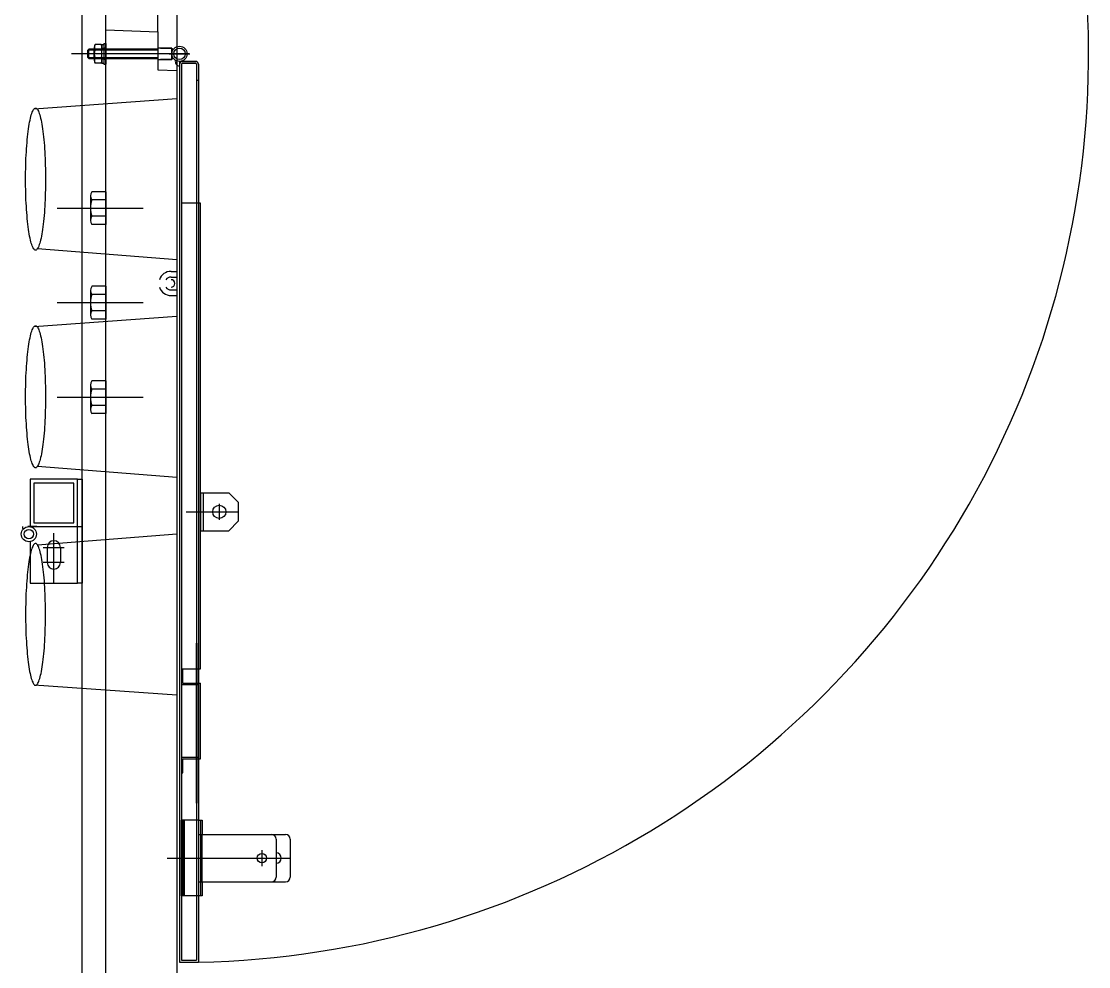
# Model space of a CAD drawing. Header units: millimetres. Extents: x -35961 to -35580, y 154458 to 154764.
# Drawn here: x -35903.86 to -35902.733, y 154631.485 to 154632.484 of the extents above; entities that cross this region are included whole.
import ezdxf

# ---------------------------------------------------------------- set-up
doc = ezdxf.new("R2010")
doc.units = ezdxf.units.MM
doc.header["$MEASUREMENT"] = 0
doc.layers.get('0').update_dxf_attribs({"color": 253})
for name, color, linetype in [('CONTORNO', 7, 'ByBlock'), ('EJES', 7, 'ByBlock'), ('HORMIGON', 7, 'ByBlock'), ('OLCULTA', 7, 'ByBlock'), ('PUERTA', 7, 'ByBlock'), ('PUERTA-INTERIOR', 7, 'ByBlock'), ('TABIQUE', 7, 'ByBlock')]:
    doc.layers.add(name, color=color, linetype=linetype)

msp = doc.modelspace()

# ---------------------------------------------------------------- linework, layer by layer
msp.add_line((-35903.771, 154632.4715, 0), (-35903.771, 154633.3715, 0))
at = {"layer": 'CONTORNO'}
for p, q in [((-35903.771, 154631.7897, 0), (-35903.771, 154633.8525, 0)), ((-35903.796, 154630.4945, 0), (-35903.796, 154633.8445, 0)), ((-35903.6958, 154633.8058, 0), (-35903.696, 154630.4945, 0)), ((-35903.771, 154632.4747, 0), (-35903.716, 154632.4728, 0)), ((-35903.771, 154632.4295, 0), (-35903.771, 154632.4747, 0)), ((-35903.716, 154632.4728, 0), (-35903.716, 154632.4326, 0)), ((-35903.716, 154632.4326, 0), (-35903.696, 154632.4319, 0)), ((-35903.771, 154631.4373, 0), (-35903.771, 154631.7897, 0))]:
    msp.add_line(p, q, dxfattribs=at)
at = {"layer": 'EJES'}
for p, q in [((-35903.8222, 154632.2864, 0), (-35903.7313, 154632.2864, 0)), ((-35903.8222, 154632.1864, 0), (-35903.7313, 154632.1864, 0)), ((-35903.8222, 154632.0864, 0), (-35903.7313, 154632.0864, 0))]:
    msp.add_line(p, q, dxfattribs=at)
msp.add_arc((-35903.693, 154632.4494, 0), 0.9602, 271.1935, 91.3725, dxfattribs=at)
at = {"layer": 'HORMIGON'}
msp.add_line((-35903.716, 154632.4728, 0), (-35903.716, 154633.3766, 0), dxfattribs=at)
at = {"layer": 'OLCULTA'}
for p, q in [((-35903.8466, 154632.3911, 0), (-35903.8461, 154632.3916, 0)), ((-35903.8465, 154632.3913, 0), (-35903.696, 154632.402, 0)), ((-35903.8461, 154632.3916, 0), (-35903.8456, 154632.3919, 0)), ((-35903.8456, 154632.3919, 0), (-35903.8451, 154632.392, 0)), ((-35903.8451, 154632.392, 0), (-35903.8446, 154632.3919, 0)), ((-35903.8446, 154632.3919, 0), (-35903.8441, 154632.3916, 0)), ((-35903.8441, 154632.3916, 0), (-35903.8436, 154632.3911, 0)), ((-35903.8509, 154632.3793, 0), (-35903.8505, 154632.3813, 0)), ((-35903.8505, 154632.3813, 0), (-35903.8501, 154632.3831, 0)), ((-35903.8501, 154632.3831, 0), (-35903.8496, 154632.3848, 0)), ((-35903.8496, 154632.3848, 0), (-35903.8491, 154632.3862, 0)), ((-35903.8491, 154632.3862, 0), (-35903.8486, 154632.3876, 0)), ((-35903.8486, 154632.3876, 0), (-35903.8481, 154632.3887, 0)), ((-35903.8481, 154632.3887, 0), (-35903.8476, 154632.3897, 0)), ((-35903.8476, 154632.3897, 0), (-35903.8471, 154632.3905, 0)), ((-35903.8471, 154632.3905, 0), (-35903.8466, 154632.3911, 0)), ((-35903.8436, 154632.3911, 0), (-35903.843, 154632.3905, 0)), ((-35903.843, 154632.3905, 0), (-35903.8425, 154632.3897, 0)), ((-35903.8425, 154632.3897, 0), (-35903.842, 154632.3887, 0)), ((-35903.842, 154632.3887, 0), (-35903.8416, 154632.3876, 0)), ((-35903.8416, 154632.3876, 0), (-35903.8411, 154632.3862, 0)), ((-35903.8411, 154632.3862, 0), (-35903.8406, 154632.3848, 0)), ((-35903.8406, 154632.3848, 0), (-35903.8401, 154632.3831, 0)), ((-35903.8401, 154632.3831, 0), (-35903.8397, 154632.3813, 0)), ((-35903.8397, 154632.3813, 0), (-35903.8393, 154632.3793, 0)), ((-35903.8529, 154632.3673, 0), (-35903.8525, 154632.37, 0)), ((-35903.8525, 154632.37, 0), (-35903.8522, 154632.3725, 0)), ((-35903.8522, 154632.3725, 0), (-35903.8518, 154632.3749, 0)), ((-35903.8518, 154632.3749, 0), (-35903.8514, 154632.3772, 0)), ((-35903.8514, 154632.3772, 0), (-35903.8509, 154632.3793, 0)), ((-35903.8393, 154632.3793, 0), (-35903.8388, 154632.3772, 0)), ((-35903.8388, 154632.3772, 0), (-35903.8384, 154632.3749, 0)), ((-35903.8384, 154632.3749, 0), (-35903.838, 154632.3725, 0)), ((-35903.838, 154632.3725, 0), (-35903.8377, 154632.37, 0)), ((-35903.8377, 154632.37, 0), (-35903.8373, 154632.3673, 0)), ((-35903.8541, 154632.3555, 0), (-35903.8538, 154632.3586, 0)), ((-35903.8538, 154632.3586, 0), (-35903.8535, 154632.3616, 0)), ((-35903.8535, 154632.3616, 0), (-35903.8532, 154632.3645, 0)), ((-35903.8532, 154632.3645, 0), (-35903.8529, 154632.3673, 0)), ((-35903.8373, 154632.3673, 0), (-35903.837, 154632.3645, 0)), ((-35903.837, 154632.3645, 0), (-35903.8366, 154632.3616, 0)), ((-35903.8366, 154632.3616, 0), (-35903.8364, 154632.3586, 0)), ((-35903.8364, 154632.3586, 0), (-35903.8361, 154632.3555, 0)), ((-35903.8548, 154632.3457, 0), (-35903.8546, 154632.349, 0)), ((-35903.8546, 154632.349, 0), (-35903.8544, 154632.3523, 0)), ((-35903.8544, 154632.3523, 0), (-35903.8541, 154632.3555, 0)), ((-35903.8361, 154632.3555, 0), (-35903.8358, 154632.3523, 0)), ((-35903.8358, 154632.3523, 0), (-35903.8356, 154632.349, 0)), ((-35903.8356, 154632.349, 0), (-35903.8354, 154632.3457, 0)), ((-35903.8554, 154632.3316, 0), (-35903.8553, 154632.3352, 0)), ((-35903.8553, 154632.3352, 0), (-35903.8552, 154632.3387, 0)), ((-35903.8552, 154632.3387, 0), (-35903.855, 154632.3422, 0)), ((-35903.855, 154632.3422, 0), (-35903.8548, 154632.3457, 0)), ((-35903.8354, 154632.3457, 0), (-35903.8352, 154632.3422, 0)), ((-35903.8352, 154632.3422, 0), (-35903.835, 154632.3387, 0)), ((-35903.835, 154632.3387, 0), (-35903.8349, 154632.3352, 0)), ((-35903.8349, 154632.3352, 0), (-35903.8348, 154632.3316, 0)), ((-35903.8556, 154632.3243, 0), (-35903.8555, 154632.328, 0)), ((-35903.8556, 154632.3206, 0), (-35903.8556, 154632.3243, 0)), ((-35903.8555, 154632.328, 0), (-35903.8554, 154632.3316, 0)), ((-35903.8348, 154632.3316, 0), (-35903.8347, 154632.328, 0)), ((-35903.8347, 154632.328, 0), (-35903.8346, 154632.3243, 0)), ((-35903.8346, 154632.3243, 0), (-35903.8346, 154632.3206, 0)), ((-35903.8556, 154632.317, 0), (-35903.8556, 154632.3206, 0)), ((-35903.8556, 154632.3133, 0), (-35903.8556, 154632.317, 0)), ((-35903.8556, 154632.3096, 0), (-35903.8556, 154632.3133, 0)), ((-35903.8346, 154632.3206, 0), (-35903.8346, 154632.317, 0)), ((-35903.8346, 154632.317, 0), (-35903.8346, 154632.3133, 0)), ((-35903.8346, 154632.3133, 0), (-35903.8346, 154632.3096, 0)), ((-35903.8555, 154632.3059, 0), (-35903.8556, 154632.3096, 0)), ((-35903.8554, 154632.3023, 0), (-35903.8555, 154632.3059, 0)), ((-35903.8553, 154632.2987, 0), (-35903.8554, 154632.3023, 0)), ((-35903.8348, 154632.3023, 0), (-35903.8349, 154632.2987, 0)), ((-35903.8347, 154632.3059, 0), (-35903.8348, 154632.3023, 0)), ((-35903.8346, 154632.3096, 0), (-35903.8347, 154632.3059, 0)), ((-35903.8552, 154632.2952, 0), (-35903.8553, 154632.2987, 0)), ((-35903.855, 154632.2917, 0), (-35903.8552, 154632.2952, 0)), ((-35903.8548, 154632.2883, 0), (-35903.855, 154632.2917, 0)), ((-35903.8352, 154632.2917, 0), (-35903.8354, 154632.2883, 0)), ((-35903.835, 154632.2952, 0), (-35903.8352, 154632.2917, 0)), ((-35903.8349, 154632.2987, 0), (-35903.835, 154632.2952, 0)), ((-35903.8546, 154632.2849, 0), (-35903.8548, 154632.2883, 0)), ((-35903.8544, 154632.2816, 0), (-35903.8546, 154632.2849, 0)), ((-35903.8541, 154632.2784, 0), (-35903.8544, 154632.2816, 0)), ((-35903.8358, 154632.2816, 0), (-35903.8361, 154632.2784, 0)), ((-35903.8356, 154632.2849, 0), (-35903.8358, 154632.2816, 0)), ((-35903.8354, 154632.2883, 0), (-35903.8356, 154632.2849, 0)), ((-35903.8538, 154632.2753, 0), (-35903.8541, 154632.2784, 0)), ((-35903.8535, 154632.2723, 0), (-35903.8538, 154632.2753, 0)), ((-35903.8532, 154632.2694, 0), (-35903.8535, 154632.2723, 0)), ((-35903.8529, 154632.2666, 0), (-35903.8532, 154632.2694, 0)), ((-35903.837, 154632.2694, 0), (-35903.8373, 154632.2666, 0)), ((-35903.8366, 154632.2723, 0), (-35903.837, 154632.2694, 0)), ((-35903.8364, 154632.2753, 0), (-35903.8366, 154632.2723, 0)), ((-35903.8361, 154632.2784, 0), (-35903.8364, 154632.2753, 0)), ((-35903.8525, 154632.2639, 0), (-35903.8529, 154632.2666, 0)), ((-35903.8522, 154632.2614, 0), (-35903.8525, 154632.2639, 0)), ((-35903.8518, 154632.259, 0), (-35903.8522, 154632.2614, 0)), ((-35903.8514, 154632.2567, 0), (-35903.8518, 154632.259, 0)), ((-35903.8509, 154632.2546, 0), (-35903.8514, 154632.2567, 0)), ((-35903.8388, 154632.2567, 0), (-35903.8393, 154632.2546, 0)), ((-35903.8384, 154632.259, 0), (-35903.8388, 154632.2567, 0)), ((-35903.838, 154632.2614, 0), (-35903.8384, 154632.259, 0)), ((-35903.8377, 154632.2639, 0), (-35903.838, 154632.2614, 0)), ((-35903.8373, 154632.2666, 0), (-35903.8377, 154632.2639, 0)), ((-35903.8505, 154632.2526, 0), (-35903.8509, 154632.2546, 0)), ((-35903.8501, 154632.2508, 0), (-35903.8505, 154632.2526, 0)), ((-35903.8496, 154632.2492, 0), (-35903.8501, 154632.2508, 0)), ((-35903.8491, 154632.2477, 0), (-35903.8496, 154632.2492, 0)), ((-35903.8486, 154632.2463, 0), (-35903.8491, 154632.2477, 0)), ((-35903.8481, 154632.2452, 0), (-35903.8486, 154632.2463, 0)), ((-35903.8476, 154632.2442, 0), (-35903.8481, 154632.2452, 0)), ((-35903.842, 154632.2452, 0), (-35903.8425, 154632.2442, 0)), ((-35903.8416, 154632.2463, 0), (-35903.842, 154632.2452, 0)), ((-35903.8411, 154632.2477, 0), (-35903.8416, 154632.2463, 0)), ((-35903.8406, 154632.2492, 0), (-35903.8411, 154632.2477, 0)), ((-35903.8401, 154632.2508, 0), (-35903.8406, 154632.2492, 0)), ((-35903.8397, 154632.2526, 0), (-35903.8401, 154632.2508, 0)), ((-35903.8393, 154632.2546, 0), (-35903.8397, 154632.2526, 0)), ((-35903.8471, 154632.2434, 0), (-35903.8476, 154632.2442, 0)), ((-35903.8466, 154632.2428, 0), (-35903.8471, 154632.2434, 0)), ((-35903.8461, 154632.2423, 0), (-35903.8466, 154632.2428, 0)), ((-35903.8456, 154632.242, 0), (-35903.8461, 154632.2423, 0)), ((-35903.8451, 154632.242, 0), (-35903.8456, 154632.242, 0)), ((-35903.8446, 154632.242, 0), (-35903.8451, 154632.242, 0)), ((-35903.8441, 154632.2423, 0), (-35903.8446, 154632.242, 0)), ((-35903.8436, 154632.2428, 0), (-35903.8441, 154632.2423, 0)), ((-35903.843, 154632.2434, 0), (-35903.8436, 154632.2428, 0)), ((-35903.8425, 154632.2442, 0), (-35903.843, 154632.2434, 0)), ((-35903.8429, 154632.2436, 0), (-35903.696, 154632.232, 0)), ((-35903.8465, 154632.1613, 0), (-35903.696, 154632.172, 0)), ((-35903.8501, 154632.1531, 0), (-35903.8496, 154632.1548, 0)), ((-35903.8496, 154632.1548, 0), (-35903.8491, 154632.1562, 0)), ((-35903.8491, 154632.1562, 0), (-35903.8486, 154632.1576, 0)), ((-35903.8486, 154632.1576, 0), (-35903.8481, 154632.1587, 0)), ((-35903.8481, 154632.1587, 0), (-35903.8476, 154632.1597, 0)), ((-35903.8476, 154632.1597, 0), (-35903.8471, 154632.1605, 0)), ((-35903.8471, 154632.1605, 0), (-35903.8466, 154632.1611, 0)), ((-35903.8466, 154632.1611, 0), (-35903.8461, 154632.1616, 0)), ((-35903.8461, 154632.1616, 0), (-35903.8456, 154632.1619, 0)), ((-35903.8456, 154632.1619, 0), (-35903.8451, 154632.162, 0)), ((-35903.8451, 154632.162, 0), (-35903.8446, 154632.1619, 0)), ((-35903.8446, 154632.1619, 0), (-35903.8441, 154632.1616, 0)), ((-35903.8441, 154632.1616, 0), (-35903.8436, 154632.1611, 0)), ((-35903.8436, 154632.1611, 0), (-35903.843, 154632.1605, 0)), ((-35903.843, 154632.1605, 0), (-35903.8425, 154632.1597, 0)), ((-35903.8425, 154632.1597, 0), (-35903.842, 154632.1587, 0)), ((-35903.842, 154632.1587, 0), (-35903.8416, 154632.1576, 0)), ((-35903.8416, 154632.1576, 0), (-35903.8411, 154632.1562, 0)), ((-35903.8411, 154632.1562, 0), (-35903.8406, 154632.1548, 0)), ((-35903.8406, 154632.1548, 0), (-35903.8401, 154632.1531, 0)), ((-35903.8522, 154632.1425, 0), (-35903.8518, 154632.1449, 0)), ((-35903.8518, 154632.1449, 0), (-35903.8514, 154632.1472, 0)), ((-35903.8514, 154632.1472, 0), (-35903.8509, 154632.1493, 0)), ((-35903.8509, 154632.1493, 0), (-35903.8505, 154632.1513, 0)), ((-35903.8505, 154632.1513, 0), (-35903.8501, 154632.1531, 0)), ((-35903.8401, 154632.1531, 0), (-35903.8397, 154632.1513, 0)), ((-35903.8397, 154632.1513, 0), (-35903.8393, 154632.1493, 0)), ((-35903.8393, 154632.1493, 0), (-35903.8388, 154632.1472, 0)), ((-35903.8388, 154632.1472, 0), (-35903.8384, 154632.1449, 0)), ((-35903.8384, 154632.1449, 0), (-35903.838, 154632.1425, 0)), ((-35903.8535, 154632.1316, 0), (-35903.8532, 154632.1345, 0)), ((-35903.8532, 154632.1345, 0), (-35903.8529, 154632.1373, 0)), ((-35903.8529, 154632.1373, 0), (-35903.8525, 154632.14, 0)), ((-35903.8525, 154632.14, 0), (-35903.8522, 154632.1425, 0)), ((-35903.838, 154632.1425, 0), (-35903.8377, 154632.14, 0)), ((-35903.8377, 154632.14, 0), (-35903.8373, 154632.1373, 0)), ((-35903.8373, 154632.1373, 0), (-35903.837, 154632.1345, 0)), ((-35903.837, 154632.1345, 0), (-35903.8366, 154632.1316, 0)), ((-35903.8546, 154632.119, 0), (-35903.8544, 154632.1223, 0)), ((-35903.8544, 154632.1223, 0), (-35903.8541, 154632.1255, 0)), ((-35903.8541, 154632.1255, 0), (-35903.8538, 154632.1286, 0)), ((-35903.8538, 154632.1286, 0), (-35903.8535, 154632.1316, 0)), ((-35903.8366, 154632.1316, 0), (-35903.8364, 154632.1286, 0)), ((-35903.8364, 154632.1286, 0), (-35903.8361, 154632.1255, 0)), ((-35903.8361, 154632.1255, 0), (-35903.8358, 154632.1223, 0)), ((-35903.8358, 154632.1223, 0), (-35903.8356, 154632.119, 0)), ((-35903.8552, 154632.1087, 0), (-35903.855, 154632.1122, 0)), ((-35903.855, 154632.1122, 0), (-35903.8548, 154632.1157, 0)), ((-35903.8548, 154632.1157, 0), (-35903.8546, 154632.119, 0)), ((-35903.8356, 154632.119, 0), (-35903.8354, 154632.1157, 0)), ((-35903.8354, 154632.1157, 0), (-35903.8352, 154632.1122, 0)), ((-35903.8352, 154632.1122, 0), (-35903.835, 154632.1087, 0)), ((-35903.8555, 154632.098, 0), (-35903.8554, 154632.1016, 0)), ((-35903.8554, 154632.1016, 0), (-35903.8553, 154632.1052, 0)), ((-35903.8553, 154632.1052, 0), (-35903.8552, 154632.1087, 0)), ((-35903.835, 154632.1087, 0), (-35903.8349, 154632.1052, 0)), ((-35903.8349, 154632.1052, 0), (-35903.8348, 154632.1016, 0)), ((-35903.8348, 154632.1016, 0), (-35903.8347, 154632.098, 0)), ((-35903.8556, 154632.0943, 0), (-35903.8555, 154632.098, 0)), ((-35903.8556, 154632.0906, 0), (-35903.8556, 154632.0943, 0)), ((-35903.8556, 154632.087, 0), (-35903.8556, 154632.0906, 0)), ((-35903.8347, 154632.098, 0), (-35903.8346, 154632.0943, 0)), ((-35903.8346, 154632.0943, 0), (-35903.8346, 154632.0906, 0)), ((-35903.8346, 154632.0906, 0), (-35903.8346, 154632.087, 0)), ((-35903.8556, 154632.0833, 0), (-35903.8556, 154632.087, 0)), ((-35903.8556, 154632.0796, 0), (-35903.8556, 154632.0833, 0)), ((-35903.8555, 154632.0759, 0), (-35903.8556, 154632.0796, 0)), ((-35903.8554, 154632.0723, 0), (-35903.8555, 154632.0759, 0)), ((-35903.8347, 154632.0759, 0), (-35903.8348, 154632.0723, 0)), ((-35903.8346, 154632.0796, 0), (-35903.8347, 154632.0759, 0)), ((-35903.8346, 154632.087, 0), (-35903.8346, 154632.0833, 0)), ((-35903.8346, 154632.0833, 0), (-35903.8346, 154632.0796, 0)), ((-35903.8553, 154632.0687, 0), (-35903.8554, 154632.0723, 0)), ((-35903.8552, 154632.0652, 0), (-35903.8553, 154632.0687, 0)), ((-35903.855, 154632.0617, 0), (-35903.8552, 154632.0652, 0)), ((-35903.835, 154632.0652, 0), (-35903.8352, 154632.0617, 0)), ((-35903.8349, 154632.0687, 0), (-35903.835, 154632.0652, 0)), ((-35903.8348, 154632.0723, 0), (-35903.8349, 154632.0687, 0)), ((-35903.8548, 154632.0583, 0), (-35903.855, 154632.0617, 0)), ((-35903.8546, 154632.0549, 0), (-35903.8548, 154632.0583, 0)), ((-35903.8544, 154632.0516, 0), (-35903.8546, 154632.0549, 0)), ((-35903.8356, 154632.0549, 0), (-35903.8358, 154632.0516, 0)), ((-35903.8354, 154632.0583, 0), (-35903.8356, 154632.0549, 0)), ((-35903.8352, 154632.0617, 0), (-35903.8354, 154632.0583, 0)), ((-35903.8541, 154632.0484, 0), (-35903.8544, 154632.0516, 0)), ((-35903.8538, 154632.0453, 0), (-35903.8541, 154632.0484, 0)), ((-35903.8535, 154632.0423, 0), (-35903.8538, 154632.0453, 0)), ((-35903.8532, 154632.0394, 0), (-35903.8535, 154632.0423, 0)), ((-35903.8366, 154632.0423, 0), (-35903.837, 154632.0394, 0)), ((-35903.8364, 154632.0453, 0), (-35903.8366, 154632.0423, 0)), ((-35903.8361, 154632.0484, 0), (-35903.8364, 154632.0453, 0)), ((-35903.8358, 154632.0516, 0), (-35903.8361, 154632.0484, 0)), ((-35903.8529, 154632.0366, 0), (-35903.8532, 154632.0394, 0)), ((-35903.8525, 154632.0339, 0), (-35903.8529, 154632.0366, 0)), ((-35903.8522, 154632.0314, 0), (-35903.8525, 154632.0339, 0)), ((-35903.8518, 154632.029, 0), (-35903.8522, 154632.0314, 0)), ((-35903.838, 154632.0314, 0), (-35903.8384, 154632.029, 0)), ((-35903.8377, 154632.0339, 0), (-35903.838, 154632.0314, 0)), ((-35903.8373, 154632.0366, 0), (-35903.8377, 154632.0339, 0)), ((-35903.837, 154632.0394, 0), (-35903.8373, 154632.0366, 0)), ((-35903.8514, 154632.0267, 0), (-35903.8518, 154632.029, 0)), ((-35903.8509, 154632.0246, 0), (-35903.8514, 154632.0267, 0)), ((-35903.8505, 154632.0226, 0), (-35903.8509, 154632.0246, 0)), ((-35903.8501, 154632.0208, 0), (-35903.8505, 154632.0226, 0)), ((-35903.8496, 154632.0192, 0), (-35903.8501, 154632.0208, 0)), ((-35903.8401, 154632.0208, 0), (-35903.8406, 154632.0192, 0)), ((-35903.8397, 154632.0226, 0), (-35903.8401, 154632.0208, 0)), ((-35903.8393, 154632.0246, 0), (-35903.8397, 154632.0226, 0)), ((-35903.8388, 154632.0267, 0), (-35903.8393, 154632.0246, 0)), ((-35903.8384, 154632.029, 0), (-35903.8388, 154632.0267, 0)), ((-35903.8491, 154632.0177, 0), (-35903.8496, 154632.0192, 0)), ((-35903.8486, 154632.0163, 0), (-35903.8491, 154632.0177, 0)), ((-35903.8481, 154632.0152, 0), (-35903.8486, 154632.0163, 0)), ((-35903.8476, 154632.0142, 0), (-35903.8481, 154632.0152, 0)), ((-35903.8471, 154632.0134, 0), (-35903.8476, 154632.0142, 0)), ((-35903.8466, 154632.0128, 0), (-35903.8471, 154632.0134, 0)), ((-35903.8461, 154632.0123, 0), (-35903.8466, 154632.0128, 0)), ((-35903.8456, 154632.012, 0), (-35903.8461, 154632.0123, 0)), ((-35903.8451, 154632.012, 0), (-35903.8456, 154632.012, 0)), ((-35903.8446, 154632.012, 0), (-35903.8451, 154632.012, 0)), ((-35903.8441, 154632.0123, 0), (-35903.8446, 154632.012, 0)), ((-35903.8436, 154632.0128, 0), (-35903.8441, 154632.0123, 0)), ((-35903.843, 154632.0134, 0), (-35903.8436, 154632.0128, 0)), ((-35903.8425, 154632.0142, 0), (-35903.843, 154632.0134, 0)), ((-35903.8429, 154632.0136, 0), (-35903.696, 154632.002, 0)), ((-35903.842, 154632.0152, 0), (-35903.8425, 154632.0142, 0)), ((-35903.8416, 154632.0163, 0), (-35903.842, 154632.0152, 0)), ((-35903.8411, 154632.0177, 0), (-35903.8416, 154632.0163, 0)), ((-35903.8406, 154632.0192, 0), (-35903.8411, 154632.0177, 0)), ((-35903.8429, 154631.9303, 0), (-35903.696, 154631.942, 0)), ((-35903.8476, 154631.9297, 0), (-35903.8481, 154631.9287, 0)), ((-35903.8471, 154631.9305, 0), (-35903.8476, 154631.9297, 0)), ((-35903.8466, 154631.9311, 0), (-35903.8471, 154631.9305, 0)), ((-35903.8461, 154631.9316, 0), (-35903.8466, 154631.9311, 0)), ((-35903.8456, 154631.9319, 0), (-35903.8461, 154631.9316, 0)), ((-35903.8451, 154631.932, 0), (-35903.8456, 154631.9319, 0)), ((-35903.8446, 154631.9319, 0), (-35903.8451, 154631.932, 0)), ((-35903.8441, 154631.9316, 0), (-35903.8446, 154631.9319, 0)), ((-35903.8436, 154631.9311, 0), (-35903.8441, 154631.9316, 0)), ((-35903.843, 154631.9305, 0), (-35903.8436, 154631.9311, 0)), ((-35903.8425, 154631.9297, 0), (-35903.843, 154631.9305, 0)), ((-35903.842, 154631.9287, 0), (-35903.8425, 154631.9297, 0)), ((-35903.8509, 154631.9193, 0), (-35903.8514, 154631.9172, 0)), ((-35903.8505, 154631.9213, 0), (-35903.8509, 154631.9193, 0)), ((-35903.8501, 154631.9231, 0), (-35903.8505, 154631.9213, 0)), ((-35903.8496, 154631.9248, 0), (-35903.8501, 154631.9231, 0)), ((-35903.8491, 154631.9262, 0), (-35903.8496, 154631.9248, 0)), ((-35903.8486, 154631.9276, 0), (-35903.8491, 154631.9262, 0)), ((-35903.8481, 154631.9287, 0), (-35903.8486, 154631.9276, 0)), ((-35903.8416, 154631.9276, 0), (-35903.842, 154631.9287, 0)), ((-35903.8411, 154631.9262, 0), (-35903.8416, 154631.9276, 0)), ((-35903.8406, 154631.9248, 0), (-35903.8411, 154631.9262, 0)), ((-35903.8401, 154631.9231, 0), (-35903.8406, 154631.9248, 0)), ((-35903.8397, 154631.9213, 0), (-35903.8401, 154631.9231, 0)), ((-35903.8393, 154631.9193, 0), (-35903.8397, 154631.9213, 0)), ((-35903.8388, 154631.9172, 0), (-35903.8393, 154631.9193, 0)), ((-35903.8529, 154631.9073, 0), (-35903.8532, 154631.9045, 0)), ((-35903.8525, 154631.91, 0), (-35903.8529, 154631.9073, 0)), ((-35903.8522, 154631.9125, 0), (-35903.8525, 154631.91, 0)), ((-35903.8518, 154631.9149, 0), (-35903.8522, 154631.9125, 0)), ((-35903.8514, 154631.9172, 0), (-35903.8518, 154631.9149, 0)), ((-35903.8384, 154631.9149, 0), (-35903.8388, 154631.9172, 0)), ((-35903.838, 154631.9125, 0), (-35903.8384, 154631.9149, 0)), ((-35903.8377, 154631.91, 0), (-35903.838, 154631.9125, 0)), ((-35903.8373, 154631.9073, 0), (-35903.8377, 154631.91, 0)), ((-35903.837, 154631.9045, 0), (-35903.8373, 154631.9073, 0)), ((-35903.8541, 154631.8955, 0), (-35903.8544, 154631.8923, 0)), ((-35903.8538, 154631.8986, 0), (-35903.8541, 154631.8955, 0)), ((-35903.8535, 154631.9016, 0), (-35903.8538, 154631.8986, 0)), ((-35903.8532, 154631.9045, 0), (-35903.8535, 154631.9016, 0)), ((-35903.8366, 154631.9016, 0), (-35903.837, 154631.9045, 0)), ((-35903.8364, 154631.8986, 0), (-35903.8366, 154631.9016, 0)), ((-35903.8361, 154631.8955, 0), (-35903.8364, 154631.8986, 0)), ((-35903.8358, 154631.8923, 0), (-35903.8361, 154631.8955, 0)), ((-35903.8548, 154631.8857, 0), (-35903.855, 154631.8822, 0)), ((-35903.8546, 154631.889, 0), (-35903.8548, 154631.8857, 0)), ((-35903.8544, 154631.8923, 0), (-35903.8546, 154631.889, 0)), ((-35903.8356, 154631.889, 0), (-35903.8358, 154631.8923, 0)), ((-35903.8354, 154631.8857, 0), (-35903.8356, 154631.889, 0)), ((-35903.8352, 154631.8822, 0), (-35903.8354, 154631.8857, 0)), ((-35903.8553, 154631.8752, 0), (-35903.8554, 154631.8716, 0)), ((-35903.8552, 154631.8787, 0), (-35903.8553, 154631.8752, 0)), ((-35903.855, 154631.8822, 0), (-35903.8552, 154631.8787, 0)), ((-35903.835, 154631.8787, 0), (-35903.8352, 154631.8822, 0)), ((-35903.8349, 154631.8752, 0), (-35903.835, 154631.8787, 0)), ((-35903.8348, 154631.8716, 0), (-35903.8349, 154631.8752, 0)), ((-35903.8555, 154631.868, 0), (-35903.8556, 154631.8643, 0)), ((-35903.8556, 154631.8643, 0), (-35903.8556, 154631.8606, 0)), ((-35903.8554, 154631.8716, 0), (-35903.8555, 154631.868, 0)), ((-35903.8347, 154631.868, 0), (-35903.8348, 154631.8716, 0)), ((-35903.8346, 154631.8643, 0), (-35903.8347, 154631.868, 0)), ((-35903.8346, 154631.8606, 0), (-35903.8346, 154631.8643, 0)), ((-35903.8556, 154631.8606, 0), (-35903.8556, 154631.857, 0)), ((-35903.8556, 154631.857, 0), (-35903.8556, 154631.8533, 0)), ((-35903.8556, 154631.8533, 0), (-35903.8556, 154631.8496, 0)), ((-35903.8346, 154631.857, 0), (-35903.8346, 154631.8606, 0)), ((-35903.8346, 154631.8533, 0), (-35903.8346, 154631.857, 0)), ((-35903.8346, 154631.8496, 0), (-35903.8346, 154631.8533, 0)), ((-35903.8556, 154631.8496, 0), (-35903.8555, 154631.8459, 0)), ((-35903.8555, 154631.8459, 0), (-35903.8554, 154631.8423, 0)), ((-35903.8554, 154631.8423, 0), (-35903.8553, 154631.8387, 0)), ((-35903.8349, 154631.8387, 0), (-35903.8348, 154631.8423, 0)), ((-35903.8348, 154631.8423, 0), (-35903.8347, 154631.8459, 0)), ((-35903.8347, 154631.8459, 0), (-35903.8346, 154631.8496, 0)), ((-35903.8553, 154631.8387, 0), (-35903.8552, 154631.8352, 0)), ((-35903.8552, 154631.8352, 0), (-35903.855, 154631.8317, 0)), ((-35903.855, 154631.8317, 0), (-35903.8548, 154631.8283, 0)), ((-35903.8548, 154631.8283, 0), (-35903.8546, 154631.8249, 0)), ((-35903.8356, 154631.8249, 0), (-35903.8354, 154631.8283, 0)), ((-35903.8354, 154631.8283, 0), (-35903.8352, 154631.8317, 0)), ((-35903.8352, 154631.8317, 0), (-35903.835, 154631.8352, 0)), ((-35903.835, 154631.8352, 0), (-35903.8349, 154631.8387, 0)), ((-35903.8546, 154631.8249, 0), (-35903.8544, 154631.8216, 0)), ((-35903.8544, 154631.8216, 0), (-35903.8541, 154631.8184, 0)), ((-35903.8541, 154631.8184, 0), (-35903.8538, 154631.8153, 0)), ((-35903.8364, 154631.8153, 0), (-35903.8361, 154631.8184, 0)), ((-35903.8361, 154631.8184, 0), (-35903.8358, 154631.8216, 0)), ((-35903.8358, 154631.8216, 0), (-35903.8356, 154631.8249, 0)), ((-35903.8538, 154631.8153, 0), (-35903.8535, 154631.8123, 0)), ((-35903.8535, 154631.8123, 0), (-35903.8532, 154631.8094, 0)), ((-35903.8532, 154631.8094, 0), (-35903.8529, 154631.8066, 0)), ((-35903.8529, 154631.8066, 0), (-35903.8525, 154631.8039, 0)), ((-35903.8377, 154631.8039, 0), (-35903.8373, 154631.8066, 0)), ((-35903.8373, 154631.8066, 0), (-35903.837, 154631.8094, 0)), ((-35903.837, 154631.8094, 0), (-35903.8366, 154631.8123, 0)), ((-35903.8366, 154631.8123, 0), (-35903.8364, 154631.8153, 0)), ((-35903.8525, 154631.8039, 0), (-35903.8522, 154631.8014, 0)), ((-35903.8522, 154631.8014, 0), (-35903.8518, 154631.799, 0)), ((-35903.8518, 154631.799, 0), (-35903.8514, 154631.7967, 0)), ((-35903.8514, 154631.7967, 0), (-35903.8509, 154631.7946, 0)), ((-35903.8509, 154631.7946, 0), (-35903.8505, 154631.7926, 0)), ((-35903.8397, 154631.7926, 0), (-35903.8393, 154631.7946, 0)), ((-35903.8393, 154631.7946, 0), (-35903.8388, 154631.7967, 0)), ((-35903.8388, 154631.7967, 0), (-35903.8384, 154631.799, 0)), ((-35903.8384, 154631.799, 0), (-35903.838, 154631.8014, 0)), ((-35903.838, 154631.8014, 0), (-35903.8377, 154631.8039, 0)), ((-35903.8505, 154631.7926, 0), (-35903.8501, 154631.7908, 0)), ((-35903.8501, 154631.7908, 0), (-35903.8496, 154631.7892, 0)), ((-35903.8496, 154631.7892, 0), (-35903.8491, 154631.7877, 0)), ((-35903.8491, 154631.7877, 0), (-35903.8486, 154631.7863, 0)), ((-35903.8486, 154631.7863, 0), (-35903.8481, 154631.7852, 0)), ((-35903.8481, 154631.7852, 0), (-35903.8476, 154631.7842, 0)), ((-35903.8476, 154631.7842, 0), (-35903.8471, 154631.7834, 0)), ((-35903.8471, 154631.7834, 0), (-35903.8466, 154631.7828, 0)), ((-35903.8466, 154631.7828, 0), (-35903.8461, 154631.7823, 0)), ((-35903.8441, 154631.7823, 0), (-35903.8436, 154631.7828, 0)), ((-35903.8436, 154631.7828, 0), (-35903.843, 154631.7834, 0)), ((-35903.843, 154631.7834, 0), (-35903.8425, 154631.7842, 0)), ((-35903.8425, 154631.7842, 0), (-35903.842, 154631.7852, 0)), ((-35903.842, 154631.7852, 0), (-35903.8416, 154631.7863, 0)), ((-35903.8416, 154631.7863, 0), (-35903.8411, 154631.7877, 0)), ((-35903.8411, 154631.7877, 0), (-35903.8406, 154631.7892, 0)), ((-35903.8406, 154631.7892, 0), (-35903.8401, 154631.7908, 0)), ((-35903.8401, 154631.7908, 0), (-35903.8397, 154631.7926, 0)), ((-35903.8465, 154631.7826, 0), (-35903.696, 154631.772, 0)), ((-35903.8461, 154631.7823, 0), (-35903.8456, 154631.782, 0)), ((-35903.8456, 154631.782, 0), (-35903.8451, 154631.782, 0)), ((-35903.8451, 154631.782, 0), (-35903.8446, 154631.782, 0)), ((-35903.8446, 154631.782, 0), (-35903.8441, 154631.7823, 0))]:
    msp.add_line(p, q, dxfattribs=at)
at = {"layer": 'PUERTA'}
for p, q in [((-35903.7758, 154632.4594, 0), (-35903.7822, 154632.4594, 0)), ((-35903.775, 154632.4594, 0), (-35903.775, 154632.4549, 0)), ((-35903.775, 154632.4594, 0), (-35903.773, 154632.4594, 0)), ((-35903.773, 154632.4604, 0), (-35903.773, 154632.4549, 0)), ((-35903.773, 154632.4604, 0), (-35903.771, 154632.4604, 0)), ((-35903.771, 154632.4604, 0), (-35903.771, 154632.4554, 0)), ((-35903.683, 154632.4494, 0), (-35903.8072, 154632.4494, 0)), ((-35903.7887, 154632.4544, 0), (-35903.7899, 154632.4532, 0)), ((-35903.716, 154632.4532, 0), (-35903.7899, 154632.4532, 0)), ((-35903.7899, 154632.4456, 0), (-35903.7899, 154632.4532, 0)), ((-35903.716, 154632.4544, 0), (-35903.7887, 154632.4544, 0)), ((-35903.7887, 154632.4444, 0), (-35903.7887, 154632.4544, 0)), ((-35903.783, 154632.4569, 0), (-35903.783, 154632.4544, 0)), ((-35903.783, 154632.4444, 0), (-35903.783, 154632.4544, 0)), ((-35903.775, 154632.4544, 0), (-35903.783, 154632.4544, 0)), ((-35903.773, 154632.4549, 0), (-35903.775, 154632.4549, 0)), ((-35903.775, 154632.4439, 0), (-35903.775, 154632.4549, 0)), ((-35903.771, 154632.4554, 0), (-35903.773, 154632.4554, 0)), ((-35903.773, 154632.4549, 0), (-35903.773, 154632.4439, 0)), ((-35903.771, 154632.4554, 0), (-35903.771, 154632.4434, 0)), ((-35903.716, 154632.4554, 0), (-35903.716, 154632.4434, 0)), ((-35903.701, 154632.4554, 0), (-35903.716, 154632.4554, 0)), ((-35903.713, 154632.4554, 0), (-35903.701, 154632.4554, 0)), ((-35903.704, 154632.4494, 0), (-35903.682, 154632.4494, 0)), ((-35903.703, 154632.4494, 0), (-35903.683, 154632.4494, 0)), ((-35903.701, 154632.4434, 0), (-35903.701, 154632.4554, 0)), ((-35903.701, 154632.4554, 0), (-35903.701, 154632.4494, 0)), ((-35903.701, 154632.4494, 0), (-35903.701, 154632.4434, 0)), ((-35903.7899, 154632.4456, 0), (-35903.716, 154632.4456, 0)), ((-35903.7887, 154632.4444, 0), (-35903.7899, 154632.4456, 0)), ((-35903.7887, 154632.4444, 0), (-35903.716, 154632.4444, 0)), ((-35903.783, 154632.4444, 0), (-35903.783, 154632.4419, 0)), ((-35903.775, 154632.4444, 0), (-35903.783, 154632.4444, 0)), ((-35903.7758, 154632.4394, 0), (-35903.7822, 154632.4394, 0)), ((-35903.775, 154632.4439, 0), (-35903.775, 154632.4394, 0)), ((-35903.773, 154632.4439, 0), (-35903.775, 154632.4439, 0)), ((-35903.775, 154632.4394, 0), (-35903.773, 154632.4394, 0)), ((-35903.773, 154632.4439, 0), (-35903.773, 154632.4384, 0)), ((-35903.771, 154632.4434, 0), (-35903.773, 154632.4434, 0)), ((-35903.773, 154632.4384, 0), (-35903.771, 154632.4384, 0)), ((-35903.771, 154632.4434, 0), (-35903.771, 154632.4384, 0)), ((-35903.716, 154632.4434, 0), (-35903.701, 154632.4434, 0)), ((-35903.701, 154632.4434, 0), (-35903.713, 154632.4434, 0)), ((-35903.693, 154632.4414, 0), (-35903.693, 154631.4894, 0)), ((-35903.676, 154632.4414, 0), (-35903.693, 154632.4414, 0)), ((-35903.693, 154632.4384, 0), (-35903.693, 154632.4122, 0)), ((-35903.691, 154632.4384, 0), (-35903.691, 154631.4914, 0)), ((-35903.691, 154632.4384, 0), (-35903.691, 154632.4113, 0)), ((-35903.69, 154632.4414, 0), (-35903.676, 154632.4414, 0)), ((-35903.69, 154632.4394, 0), (-35903.676, 154632.4394, 0)), ((-35903.69, 154632.4394, 0), (-35903.676, 154632.4394, 0)), ((-35903.675, 154632.4384, 0), (-35903.675, 154631.9654, 0)), ((-35903.675, 154632.4384, 0), (-35903.675, 154632.4214, 0)), ((-35903.673, 154632.4384, 0), (-35903.673, 154631.9654, 0)), ((-35903.673, 154632.4384, 0), (-35903.673, 154632.4214, 0)), ((-35903.675, 154632.4214, 0), (-35903.673, 154632.4214, 0)), ((-35903.671, 154632.2914, 0), (-35903.691, 154632.2914, 0)), ((-35903.6725, 154631.7994, 0), (-35903.6725, 154632.2914, 0)), ((-35903.671, 154631.7994, 0), (-35903.671, 154632.2914, 0)), ((-35903.702, 154632.2194, 0), (-35903.696, 154632.2194, 0)), ((-35903.702, 154632.2194, 0), (-35903.702, 154632.2194, 0)), ((-35903.702, 154632.2134, 0), (-35903.696, 154632.2134, 0)), ((-35903.702, 154632.1999, 0), (-35903.696, 154632.1999, 0)), ((-35903.702, 154632.1939, 0), (-35903.696, 154632.1939, 0)), ((-35903.671, 154631.9854, 0), (-35903.641, 154631.9854, 0)), ((-35903.671, 154631.9854, 0), (-35903.671, 154631.9454, 0)), ((-35903.668, 154631.9854, 0), (-35903.668, 154631.9454, 0)), ((-35903.641, 154631.9854, 0), (-35903.631, 154631.9754, 0)), ((-35903.631, 154631.9754, 0), (-35903.631, 154631.9554, 0)), ((-35903.686, 154631.9654, 0), (-35903.631, 154631.9654, 0)), ((-35903.675, 154631.9654, 0), (-35903.675, 154631.6394, 0)), ((-35903.673, 154631.9654, 0), (-35903.673, 154631.6394, 0)), ((-35903.651, 154631.9739, 0), (-35903.651, 154631.9569, 0)), ((-35903.631, 154631.9554, 0), (-35903.641, 154631.9454, 0)), ((-35903.671, 154631.9454, 0), (-35903.641, 154631.9454, 0)), ((-35903.675, 154631.6573, 0), (-35903.675, 154631.8264, 0)), ((-35903.673, 154631.6573, 0), (-35903.673, 154631.8264, 0)), ((-35903.691, 154631.7994, 0), (-35903.671, 154631.7994, 0)), ((-35903.691, 154631.7994, 0), (-35903.6895, 154631.7994, 0)), ((-35903.6895, 154631.7844, 0), (-35903.6895, 154631.7994, 0)), ((-35903.691, 154631.7829, 0), (-35903.6725, 154631.7829, 0)), ((-35903.6895, 154631.7844, 0), (-35903.671, 154631.7844, 0)), ((-35903.6725, 154631.7059, 0), (-35903.6725, 154631.7829, 0)), ((-35903.671, 154631.7044, 0), (-35903.671, 154631.7844, 0)), ((-35903.691, 154631.7059, 0), (-35903.6725, 154631.7059, 0)), ((-35903.6895, 154631.6894, 0), (-35903.6895, 154631.7044, 0)), ((-35903.6895, 154631.7044, 0), (-35903.671, 154631.7044, 0)), ((-35903.691, 154631.6894, 0), (-35903.6895, 154631.6894, 0)), ((-35903.673, 154631.6394, 0), (-35903.691, 154631.6394, 0)), ((-35903.691, 154631.5594, 0), (-35903.691, 154631.6394, 0)), ((-35903.689, 154631.5594, 0), (-35903.689, 154631.6394, 0)), ((-35903.688, 154631.6394, 0), (-35903.688, 154631.5594, 0)), ((-35903.675, 154631.6394, 0), (-35903.675, 154631.4914, 0)), ((-35903.673, 154631.6394, 0), (-35903.669, 154631.6394, 0)), ((-35903.673, 154631.6394, 0), (-35903.673, 154631.4894, 0)), ((-35903.671, 154631.6394, 0), (-35903.671, 154631.5594, 0)), ((-35903.669, 154631.6394, 0), (-35903.669, 154631.6244, 0)), ((-35903.691, 154631.6244, 0), (-35903.691, 154631.5744, 0)), ((-35903.691, 154631.6244, 0), (-35903.691, 154631.5744, 0)), ((-35903.691, 154631.6244, 0), (-35903.691, 154631.5744, 0)), ((-35903.688, 154631.6244, 0), (-35903.688, 154631.5744, 0)), ((-35903.673, 154631.6244, 0), (-35903.581, 154631.6244, 0)), ((-35903.673, 154631.6244, 0), (-35903.596, 154631.6244, 0)), ((-35903.669, 154631.5744, 0), (-35903.669, 154631.6244, 0)), ((-35903.591, 154631.6194, 0), (-35903.591, 154631.5794, 0)), ((-35903.576, 154631.6194, 0), (-35903.576, 154631.5794, 0)), ((-35903.606, 154631.6079, 0), (-35903.606, 154631.5909, 0)), ((-35903.591, 154631.6079, 0), (-35903.591, 154631.5909, 0)), ((-35903.706, 154631.5994, 0), (-35903.591, 154631.5994, 0)), ((-35903.691, 154631.5994, 0), (-35903.576, 154631.5994, 0)), ((-35903.673, 154631.5744, 0), (-35903.581, 154631.5744, 0)), ((-35903.673, 154631.5744, 0), (-35903.596, 154631.5744, 0)), ((-35903.669, 154631.5744, 0), (-35903.669, 154631.5594, 0)), ((-35903.673, 154631.5594, 0), (-35903.691, 154631.5594, 0)), ((-35903.669, 154631.5594, 0), (-35903.673, 154631.5594, 0)), ((-35903.691, 154631.4914, 0), (-35903.675, 154631.4914, 0)), ((-35903.693, 154631.4894, 0), (-35903.673, 154631.4894, 0))]:
    msp.add_line(p, q, dxfattribs=at)
for centre, radius in [((-35903.693, 154632.4494, 0), 0.008), ((-35903.693, 154632.4494, 0), 0.006), ((-35903.651, 154631.9654, 0), 0.007), ((-35903.606, 154631.5994, 0), 0.005)]:
    msp.add_circle(centre, radius, dxfattribs=at)
for centre, radius, start, end in [((-35903.7788, 154632.4569, 0), 0.00415, 142.9514, 217.0486), ((-35903.7791, 154632.4569, 0), 0.00415, 322.9514, 37.0486), ((-35903.7677, 154632.4494, 0), 0.0153, 160.9787, 199.0213), ((-35903.7903, 154632.4494, 0), 0.0153, 340.9787, 19.0213), ((-35903.7009, 154632.4494, 0), 0.00488, 73.034, 91.0139), ((-35903.7788, 154632.4419, 0), 0.00415, 142.9514, 217.0486), ((-35903.7791, 154632.4419, 0), 0.00415, 322.9514, 37.0486), ((-35903.7009, 154632.4494, 0), 0.00488, 268.9861, 286.7787), ((-35903.6927, 154632.4412, 0), 0.00476, 162.2838, 266.2856), ((-35903.69, 154632.4384, 0), 0.003, 90, 180), ((-35903.69, 154632.4384, 0), 0.001, 90, 180), ((-35903.676, 154632.4384, 0), 0.003, 0, 90), ((-35903.676, 154632.4384, 0), 0.001, 0, 90), ((-35903.702, 154632.2067, 0), 0.0128, 90, 161.7744), ((-35903.702, 154632.2067, 0), 0.00679, 90, 143.9028), ((-35903.702, 154632.2067, 0), 0.0128, 198.2256, 270), ((-35903.702, 154632.2067, 0), 0.00679, 216.0972, 270), ((-35903.702, 154632.2067, 0), 0.004, 270, 90), ((-35903.596, 154631.6194, 0), 0.005, 0, 90), ((-35903.581, 154631.6194, 0), 0.005, 0, 90), ((-35903.591, 154631.5994, 0), 0.0055, 270, 90), ((-35903.596, 154631.5794, 0), 0.005, 270, 0), ((-35903.581, 154631.5794, 0), 0.005, 270, 0)]:
    msp.add_arc(centre, radius, start, end, dxfattribs=at)
at = {"layer": 'PUERTA-INTERIOR'}
for p, q in [((-35903.8008, 154631.8898, 0), (-35903.8008, 154631.9998, 0)), ((-35903.8008, 154631.9998, 0), (-35903.8008, 154631.9998, 0)), ((-35903.8008, 154631.9998, 0), (-35903.7958, 154631.9998, 0)), ((-35903.7958, 154631.9998, 0), (-35903.7958, 154631.8898, 0)), ((-35903.8508, 154631.9498, 0), (-35903.8533, 154631.9498, 0)), ((-35903.8508, 154631.9498, 0), (-35903.8508, 154631.9497, 0)), ((-35903.8438, 154631.9498, 0), (-35903.8508, 154631.9498, 0)), ((-35903.8258, 154631.8898, 0), (-35903.8258, 154631.9429, 0)), ((-35903.8008, 154631.9498, 0), (-35903.7958, 154631.9498, 0)), ((-35903.8508, 154631.9339, 0), (-35903.8508, 154631.8898, 0)), ((-35903.8371, 154631.9278, 0), (-35903.8147, 154631.9278, 0)), ((-35903.8328, 154631.9278, 0), (-35903.8328, 154631.9118, 0)), ((-35903.8188, 154631.9278, 0), (-35903.8188, 154631.9118, 0)), ((-35903.8147, 154631.9118, 0), (-35903.8371, 154631.9118, 0)), ((-35903.8508, 154631.8898, 0), (-35903.8008, 154631.8898, 0)), ((-35903.7958, 154631.8898, 0), (-35903.8008, 154631.8898, 0))]:
    msp.add_line(p, q, dxfattribs=at)
at = {"layer": 'PUERTA-INTERIOR', "elevation": 0}
for points in [[(-35903.8508, 154631.9998), (-35903.8508, 154631.9498), (-35903.8008, 154631.9498), (-35903.8008, 154631.9998)], [(-35903.8468, 154631.9958), (-35903.8468, 154631.9538), (-35903.8048, 154631.9538), (-35903.8048, 154631.9958)]]:
    msp.add_lwpolyline(points, close=True, dxfattribs=at)
at = {"layer": 'PUERTA-INTERIOR'}
for radius in [0.008, 0.005]:
    msp.add_circle((-35903.8521, 154631.9418, 0), radius, dxfattribs=at)
for centre, radius, start, end in [((-35903.8521, 154631.9498, 0), 0.00689, 180, 205.5149), ((-35903.8258, 154631.9278, 0), 0.007, 0, 180), ((-35903.8258, 154631.9118, 0), 0.007, 180, 0)]:
    msp.add_arc(centre, radius, start, end, dxfattribs=at)
at = {"layer": 'TABIQUE'}
for p, q in [((-35903.771, 154632.3037, 0), (-35903.7856, 154632.3037, 0)), ((-35903.771, 154632.3037, 0), (-35903.771, 154632.2691, 0)), ((-35903.787, 154632.2993, 0), (-35903.787, 154632.2734, 0)), ((-35903.771, 154632.295, 0), (-35903.7856, 154632.295, 0)), ((-35903.771, 154632.2777, 0), (-35903.7856, 154632.2777, 0)), ((-35903.771, 154632.2691, 0), (-35903.7856, 154632.2691, 0)), ((-35903.771, 154632.2037, 0), (-35903.7856, 154632.2037, 0)), ((-35903.771, 154632.2037, 0), (-35903.771, 154632.1691, 0)), ((-35903.787, 154632.1993, 0), (-35903.787, 154632.1734, 0)), ((-35903.771, 154632.195, 0), (-35903.7856, 154632.195, 0)), ((-35903.771, 154632.1777, 0), (-35903.7856, 154632.1777, 0)), ((-35903.771, 154632.1691, 0), (-35903.7856, 154632.1691, 0)), ((-35903.787, 154632.0993, 0), (-35903.787, 154632.0734, 0)), ((-35903.771, 154632.1037, 0), (-35903.7856, 154632.1037, 0)), ((-35903.771, 154632.1037, 0), (-35903.771, 154632.0691, 0)), ((-35903.771, 154632.095, 0), (-35903.7856, 154632.095, 0)), ((-35903.771, 154632.0777, 0), (-35903.7856, 154632.0777, 0)), ((-35903.771, 154632.0691, 0), (-35903.7856, 154632.0691, 0))]:
    msp.add_line(p, q, dxfattribs=at)
for centre, radius, start, end in [((-35903.7796, 154632.2993, 0), 0.00738, 144.1421, 215.8579), ((-35903.7596, 154632.2864, 0), 0.0274, 161.6212, 198.3788), ((-35903.7796, 154632.2734, 0), 0.00738, 144.1421, 215.8579), ((-35903.7796, 154632.1993, 0), 0.00738, 144.1421, 215.8579), ((-35903.7596, 154632.1864, 0), 0.0274, 161.6212, 198.3788), ((-35903.7796, 154632.1734, 0), 0.00738, 144.1421, 215.8579), ((-35903.7796, 154632.0993, 0), 0.00738, 144.1421, 215.8579), ((-35903.7596, 154632.0864, 0), 0.0274, 161.6212, 198.3788), ((-35903.7796, 154632.0734, 0), 0.00738, 144.1421, 215.8579)]:
    msp.add_arc(centre, radius, start, end, dxfattribs=at)

doc.saveas('drawing.dxf')
